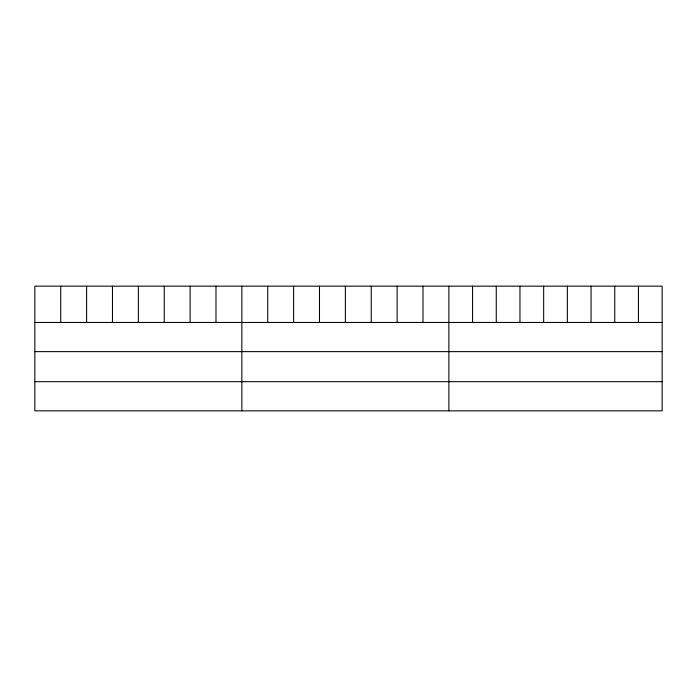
<?xml version="1.0" encoding="UTF-8"?>
<svg xmlns="http://www.w3.org/2000/svg" width="697" height="697" viewBox="0 0 697 697"><rect width="100%" height="100%" fill="white"/><g stroke="black" fill="none" stroke-linecap="round" stroke-linejoin="round"><path stroke-width="1.05" d="M662.15 322.458L662.15 410.847L34.85 410.847L34.85 286.153L662.15 286.153L662.15 322.458L34.85 322.458M34.85 351.628L662.15 351.628M34.85 381.677L662.15 381.677M638.452 286.153L638.452 322.458M614.754 286.153L614.754 322.458M591.056 286.153L591.056 322.458M567.358 286.153L567.358 322.458M543.66 286.153L543.66 322.458M519.962 286.153L519.962 322.458M496.264 286.153L496.264 322.458M472.566 286.153L472.566 322.458M448.868 286.153L448.868 410.847M422.992 286.153L422.992 322.458M397.116 286.153L397.116 322.458M371.24 286.153L371.24 322.458M345.363 286.153L345.363 322.458M319.487 286.153L319.487 322.458M293.611 286.153L293.611 322.458M267.735 286.153L267.735 322.458M241.859 286.153L241.859 410.847M215.983 286.153L215.983 322.458M190.107 286.153L190.107 322.458M164.231 286.153L164.231 322.458M138.355 286.153L138.355 322.458M112.478 286.153L112.478 322.458M86.602 286.153L86.602 322.458M60.726 286.153L60.726 322.458"/></g></svg>
